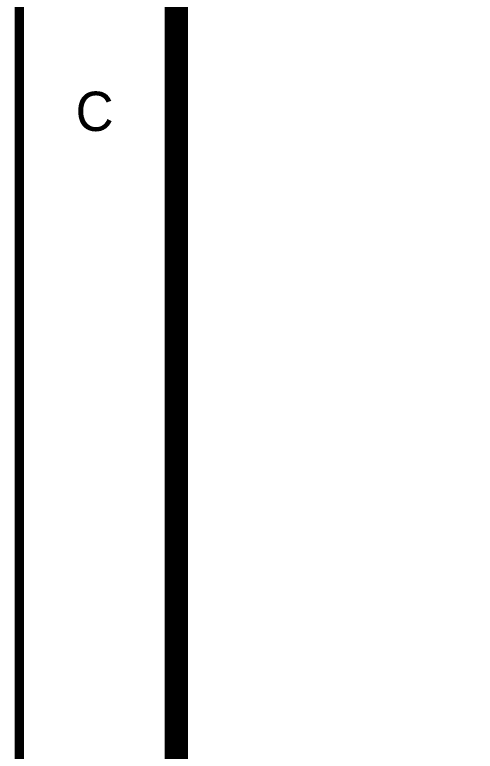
# Model space of a CAD drawing. Header units: millimetres. Extents: x 0 to 13.8, y 0 to 11.8.
# Drawn here: x -0.006 to 0.573, y 3.609 to 4.535 of the extents above; entities that cross this region are included whole.
import ezdxf

# ---------------------------------------------------------------- set-up
doc = ezdxf.new("R2010")
doc.units = ezdxf.units.MM
doc.header["$MEASUREMENT"] = 0
doc.layers.add('Sheet', color=255, linetype='Continuous')

msp = doc.modelspace()

# ---------------------------------------------------------------- linework, layer by layer
at = {"layer": 'Sheet'}
for points, const_width in [([(0, 11.81102), (13.77953, 11.81102), (13.77953, 0), (0, 0), (0, 11.81102)], 0.0118), ([(0, 11.81102), (0, 0), (13.77953, 0), (13.77953, 11.81102), (0, 11.81102), (0, 11.81102)], 0.0039), ([(0.19711, 11.61391), (13.58285, 11.61391), (13.58285, 0.19667), (0.19711, 0.19667), (0.19711, 11.61391)], 0.0118), ([(0.19711, 11.61391), (0.19711, 0.19667), (13.58285, 0.19667), (13.58285, 11.61391), (0.19711, 11.61391), (0.19711, 11.61391)], 0.0039)]:
    msp.add_lwpolyline(points, close=True, dxfattribs=dict(at, const_width=const_width))
at = {"layer": 'Sheet', "const_width": 0.0295}
msp.add_lwpolyline([(9.84252, 6.69265), (9.84252, 5.11793), (9.84252, 2.75564), (7.08688, 2.75564), (0.19711, 2.75564), (0.19711, 6.69265)], dxfattribs=at)

# ---------------------------------------------------------------- texts
at = {"layer": 'Sheet'}
msp.add_text('C', height=0.04939, dxfattribs=at).set_placement((0.07056, 4.38856))

doc.saveas('drawing.dxf')
